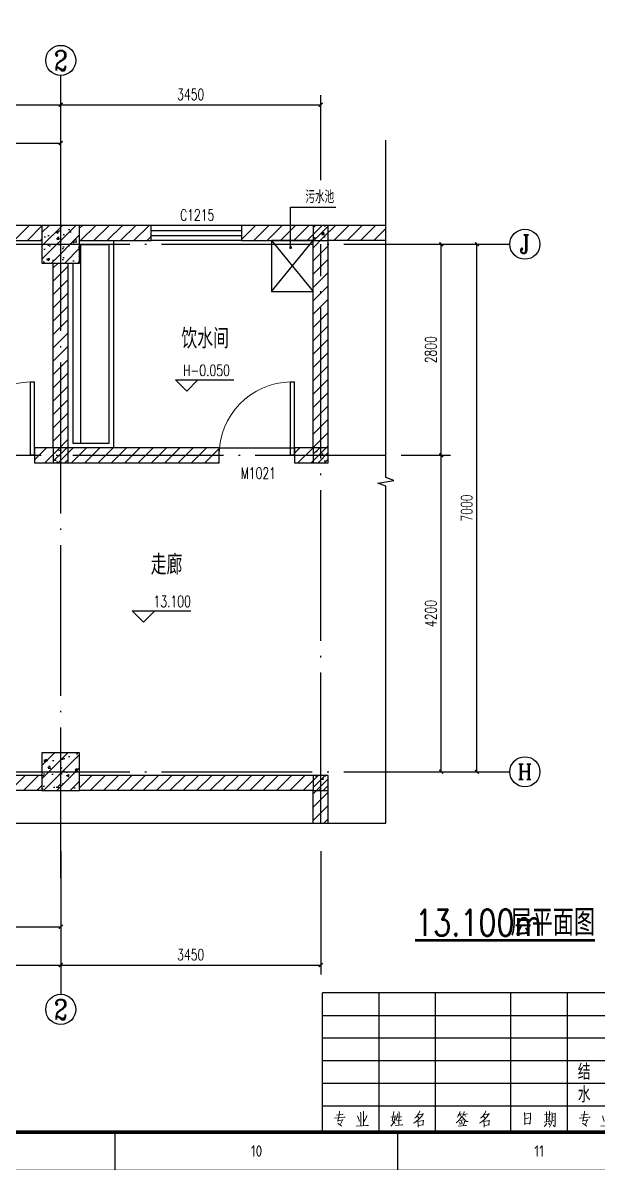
# Model space of a CAD drawing. Extents: x -93062 to 326984, y -142534 to 91021.
# Drawn here: x 174167 to 181799, y -33180 to -17960 of the extents above; entities that cross this region are included whole.
import ezdxf
from ezdxf.enums import TextEntityAlignment as Align

# ---------------------------------------------------------------- set-up
doc = ezdxf.new("R2010")
doc.units = 0
doc.header["$LTSCALE"] = 1000
doc.header["$MEASUREMENT"] = 0
doc.linetypes.add('DOTE', pattern=[2.42, 2, -0.2, 0.02, -0.2])
doc.layers.get('0').update_dxf_attribs({"color": 8})
doc.layers.get('Defpoints').update_dxf_attribs({"color": 8})
for name, color, linetype in [('AXIS', 8, 'Continuous'), ('AXIS_TEXT', 8, 'Continuous'), ('CENTRE LINE', 8, 'DOTE'), ('COLUMN', 8, 'Continuous'), ('DIM_ELEV', 8, 'Continuous'), ('DIM_LEAD', 8, 'Continuous'), ('DIM_SYMB', 8, 'Continuous'), ('DOTE', 8, 'DOTE'), ('HQ1', 8, 'Continuous'), ('HQ2', 8, 'Continuous'), ('LVTRY', 8, 'Continuous'), ('PUB_DIM', 8, 'Continuous'), ('PUB_HATCH', 8, 'Continuous'), ('PUB_TEXT', 8, 'Continuous'), ('TEXT', 8, 'Continuous'), ('WALL', 8, 'Continuous'), ('WINDOW', 8, 'Continuous'), ('WINDOW_TEXT', 8, 'Continuous')]:
    doc.layers.add(name, color=color, linetype=linetype)
doc.styles.add('_TCH_AXIS', font='COMPLEX', dxfattribs={"bigfont": 'GBCBIG'})
doc.styles.add('_TCH_DIM', font='SIMPLEX', dxfattribs={"bigfont": 'GBCBIG'})
doc.styles.add('_TCH_DIM_T3', font='SIMPLEX', dxfattribs={"width": 0.705882, "bigfont": 'GBCBIG'})
doc.styles.add('_TCH_WINDOW', font='SIMPLEX', dxfattribs={"bigfont": 'GBCBIG'})
doc.styles.add('COMPLEX', font='COMPLEX')
doc.styles.add('HZTXT', font='geditxt.shx', dxfattribs={"width": 0.8, "bigfont": 'hztxt1.shx'})
doc.styles.get("Standard").update_dxf_attribs({"font": 'gbenor.shx', "bigfont": 'gbcbig.shx'})
doc.styles.add('TK', font='GEDITXT.SHX', dxfattribs={"width": 0.85, "height": 3.5, "bigfont": 'DXT.SHX'})
doc.dimstyles.new('_TCH_ARCH&&50', dxfattribs={"dimtxt": 148.75, "dimasz": 50, "dimexe": 125, "dimexo": 150, "dimgap": 63.125, "dimtad": 1, "dimdec": 0, "dimzin": 0, "dimdsep": 46, "dimtxsty": '_TCH_DIM_T3', "dimblk": 'ARCHTICK', "dimcen": 0.09, "dimazin": 2, "dimtfac": 1, "dimtdec": 0, "dimtix": 1, "dimtmove": 2, "dimatfit": 3, "dimfxl": 1, "dimtolj": 1, "dimtzin": 0, "dimarcsym": 0})
pattern_1 = [(45, (0, 89.76), (-88.38838, 88.38838), [])]
pattern_2 = [(45, (0, 0), (-88.38835, 88.38835), []), (50, (0, 0), (358.6301, -31.37607), [37.5, -412.5]), (355, (0, 0), (-69.3757, 376.0961), [30, -330]), (100.4514, (29.9, -2.6), (289.2547, 344.7198), [31.8701, -350.57106]), (46.1842, (0, 100), (533.6205, -82.7595), [56.25, -618.75]), (96.6356, (44.47, 93.1), (467.3314, 487.059), [47.8051, -525.8565]), (351.1842, (0, 100), (467.331, 487.0593), [45, -495]), (21, (50, 75), (298.45353, -201.30945), [37.5, -412.5]), (326, (50, 75), (121.6577, 362.575), [30, -330]), (71.4514, (74.87, 58.22), (420.1113, 161.26525), [31.8701, -350.57106]), (37.5, (0, 0), (6.07993, 166.44693), [0, -326, 0, -335, 0, -331.25]), (7.5, (0, 0), (131.53477, 197.20586), [0, -191, 0, -318.5, 0, -126.25]), (327.5, (-111.5, 0), (266.91122, -11.27744), [0, -125, 0, -390, 0, -517.5]), (317.5, (-161.5, 0), (291.59308, 50.0525), [0, -162.5, 0, -259, 0, -367.5])]

# ---------------------------------------------------------------- blocks, each defined once
blk = doc.blocks.new('GEDI_WK_A11')
at = {"color": 3}
for p, q in [((675, 0), (675, 10)), ((750, 0), (750, 10))]:
    blk.add_line(p, q, dxfattribs=at)
for points, const_width in [([(0, 0), (1050, 0), (1050, 594), (0, 594)], 0.1), ([(25, 10), (1040, 10), (1040, 584), (25, 584)], 1)]:
    blk.add_lwpolyline(points, close=True, dxfattribs=dict(at, const_width=const_width))
for s, p in [('10', (712.5, 5)), ('11', (787.5, 5))]:
    blk.add_text(s, height=3, dxfattribs=at).set_placement(p, align=Align.MIDDLE)
blk = doc.blocks.new('GEDI_HQ1_2012')
at = {"layer": 'HQ1', "color": 2}
for p, q in [((0, 37), (-65, 37)), ((-65, 0), (-65, 37)), ((-50, 0), (-50, 37)), ((-35, 0), (-35, 37)), ((-15, 0), (-15, 37)), ((0, 0), (0, 37)), ((-65, 31), (0, 31)), ((-65, 25), (0, 25)), ((-65, 19), (0, 19)), ((-65, 13), (0, 13)), ((-65, 7), (0, 7)), ((0, 0), (0, 7)), ((-65, 0), (0, 0))]:
    blk.add_line(p, q, dxfattribs=at)
at = {"layer": 'HQ1', "color": 7, "lineweight": 0}
for points in [[(-61.84, 3.75), (-58.95, 3.96), (-59.09, 3.99), (-59.26, 3.96)], [(-61.32, 4.51), (-59.5, 4.74), (-59.61, 4.74), (-59.81, 4.67)], [(-60.48, 5.59), (-60.45, 5.32), (-60.68, 4.06), (-60.94, 2.94), (-61, 3), (-59.61, 3.24), (-59.64, 3.34), (-60.33, 1.98)], [(-55.7, 4.3), (-55.3, 3.17), (-55.24, 2.8)], [(-54.89, 5.32), (-54.83, 5.02), (-54.83, 1.71)], [(-54.16, 5.56), (-54.1, 5.29), (-54.16, 1.74)], [(-53.24, 4.44), (-53.3, 3.99), (-53.67, 3.34), (-54.13, 2.66)], [(-45.7, 4.4), (-45.7, 4.26), (-45.81, 3.69), (-45.9, 3.24), (-45.95, 2.94), (-46.07, 2.69), (-46.25, 2.39), (-46.42, 2.12), (-46.62, 1.84), (-46.85, 1.57)], [(-46.82, 3.96), (-45.72, 4.09)], [(-46.04, 5.53), (-46.04, 5.36), (-46.48, 3), (-46.3, 2.9), (-46.1, 2.73), (-45.92, 2.59), (-45.78, 2.42), (-45.7, 2.25)], [(-45.12, 4.88), (-45.12, 4.64), (-45.26, 3.99), (-45.4, 3.58), (-45.58, 3.21)], [(-45.29, 3), (-44.07, 3.17), (-44.22, 3.17), (-44.36, 3.11)], [(-45.17, 3.96), (-44.02, 4.06), (-44.1, 4.09), (-44.27, 4.06)], [(-44.71, 5.53), (-44.68, 5.32), (-44.74, 1.88)], [(-39.56, 4.64), (-39.47, 4.61), (-38.17, 4.84), (-38.25, 4.91), (-38.49, 4.57), (-38.74, 4.2), (-39.01, 3.89), (-39.3, 3.58), (-39.62, 3.27), (-39.96, 2.97), (-40.34, 2.69), (-40.4, 2.66), (-40.63, 2.52), (-40.86, 2.36)], [(-39.15, 5.7), (-39.18, 5.46), (-39.53, 4.91), (-39.73, 4.57), (-39.96, 4.26), (-40.25, 3.92), (-40.54, 3.69)], [(-39.88, 4.26), (-39.82, 4.23), (-39.5, 3.92), (-39.47, 3.75), (-39.59, 3.99)], [(-39.73, 3.04), (-39.67, 2.94), (-39.62, 2.08), (-39.59, 1.98), (-39.59, 1.37), (-39.62, 1.64), (-39.62, 1.74), (-38.19, 1.91), (-38.22, 1.91), (-38.37, 1.91), (-38.22, 3.17), (-38.17, 3.11), (-38.25, 3.07), (-39.64, 2.87)], [(-27.95, 4.37), (-27.98, 4.2), (-28.44, 3.58), (-28.47, 3.51), (-28.7, 3.21), (-29.11, 2.83), (-29.31, 2.66), (-29.51, 2.49)], [(-28.5, 5.49), (-28.53, 5.26), (-28.76, 4.74), (-28.96, 4.33), (-29.2, 3.99)], [(-28.73, 4.81), (-27.89, 4.91)], [(-28.53, 4.78), (-28.33, 4.26)], [(-27.57, 3.27), (-28.5, 3.14)], [(-28.01, 4.13), (-26.85, 2.83), (-26.38, 2.83), (-26.85, 2.87), (-27.08, 3.11)], [(-27.43, 5.49), (-27.4, 5.32), (-27.75, 4.37)], [(-27.6, 4.71), (-26.56, 4.88)], [(-27.28, 4.67), (-27.02, 4.13)], [(-22.07, 4.64), (-21.98, 4.61), (-20.68, 4.84), (-20.76, 4.91), (-20.99, 4.57), (-21.26, 4.2), (-21.52, 3.89), (-21.81, 3.58), (-22.12, 3.27), (-22.47, 2.97), (-22.85, 2.69), (-22.91, 2.66), (-23.14, 2.52), (-23.37, 2.36)], [(-21.66, 5.7), (-21.69, 5.46), (-22.04, 4.91), (-22.24, 4.57), (-22.47, 4.26), (-22.76, 3.92), (-23.05, 3.69)], [(-22.39, 4.26), (-22.33, 4.23), (-22.01, 3.92), (-21.98, 3.75), (-22.1, 3.99)], [(-22.24, 3.04), (-22.18, 2.94), (-22.12, 2.08), (-22.1, 1.98), (-22.1, 1.37), (-22.12, 1.64), (-22.12, 1.74), (-20.71, 1.91), (-20.74, 1.91), (-20.88, 1.91), (-20.74, 3.17), (-20.68, 3.11), (-20.76, 3.07), (-22.15, 2.87)], [(-11.41, 5.19), (-11.35, 4.84), (-11.32, 4.09), (-11.29, 3.31), (-11.29, 3.21), (-11.29, 2.66), (-11.29, 1.94), (-11.29, 2.18), (-10.17, 2.39), (-9.93, 2.15), (-9.87, 2.46), (-9.87, 2.87), (-9.84, 3.65), (-9.82, 4.47), (-9.82, 5.15), (-9.79, 5.05), (-11.32, 4.81)], [(-11.29, 3.58), (-10.17, 3.79), (-10.28, 3.82), (-10.54, 3.69)], [(-6.08, 4.57), (-4.37, 4.78)], [(-5.62, 5.49), (-5.56, 5.29), (-5.56, 2.73)], [(-5.53, 3.99), (-5.01, 4.09)], [(-5.5, 3.41), (-5.04, 3.51)], [(-4.8, 5.7), (-4.75, 5.49), (-4.83, 2.83)], [(-4.14, 5.22), (-4.05, 4.84), (-4.05, 4.09), (-4.08, 3.27), (-4.14, 2.76), (-4.28, 2.22), (-4.46, 1.88), (-4.78, 1.37)], [(-4.08, 3.07), (-4.02, 3.07), (-3.56, 3.17)], [(-4.05, 4.81), (-3.18, 4.98), (-3.27, 5.08), (-3.27, 4.03), (-3.27, 3.96), (-3.24, 2.42), (-3.27, 1.84), (-3.3, 1.5), (-3.33, 1.4), (-3.76, 1.84), (-3.36, 1.54)], [(-4.02, 3.96), (-3.53, 4.06)], [(-60.97, 2.42), (-60.62, 2.15), (-60.39, 1.98), (-60.13, 1.81), (-59.99, 1.67), (-59.9, 1.5)], [(-56.1, 1.64), (-52.83, 1.81), (-52.98, 1.84), (-53.3, 1.77)], [(-45.75, 1.81), (-43.72, 1.91), (-43.93, 1.94), (-44.27, 1.88)], [(-28.99, 1.61), (-26.79, 1.77), (-26.93, 1.77), (-27.25, 1.74)], [(-28.62, 2.66), (-28.47, 2.22), (-28.47, 2.01), (-28.5, 2.29)], [(-28.07, 2.94), (-27.95, 2.42), (-28.01, 2.15), (-28.01, 2.52)], [(-27.34, 2.9), (-27.34, 2.66), (-27.69, 1.71)], [(-6.17, 2.63), (-4.37, 2.9), (-4.46, 2.94), (-4.57, 2.83)], [(-5.5, 2.42), (-5.53, 2.25), (-5.76, 1.91), (-5.97, 1.67), (-6.17, 1.5)], [(-5.04, 2.52), (-4.72, 2.12), (-4.72, 1.94), (-4.83, 2.25)]]:
    blk.add_lwpolyline(points, dxfattribs=at)
blk.add_text('223344', height=0.0001).set_placement((-22.1, 1.74))
blk = doc.blocks.new('GEDI_HQ2_2012')
at = {"layer": 'HQ2', "color": 2}
for p, q in [((0, 37), (-65, 37)), ((-65, 0), (-65, 37)), ((-50, 0), (-50, 37)), ((-35, 0), (-35, 37)), ((-15, 0), (-15, 37)), ((0, 0), (0, 37)), ((-65, 31), (0, 31)), ((-65, 25), (0, 25)), ((-65, 19), (0, 19)), ((-65, 13), (0, 13)), ((-65, 7), (0, 7)), ((0, 0), (0, 7)), ((-65, 0), (0, 0))]:
    blk.add_line(p, q, dxfattribs=at)
at = {"layer": 'HQ2', "color": 7, "lineweight": 0}
for points in [[(-61.84, 3.75), (-58.95, 3.96), (-59.09, 3.99), (-59.26, 3.96)], [(-61.32, 4.51), (-59.5, 4.74), (-59.61, 4.74), (-59.81, 4.67)], [(-60.48, 5.59), (-60.45, 5.32), (-60.68, 4.06), (-60.94, 2.94), (-61, 3), (-59.61, 3.24), (-59.64, 3.34), (-60.33, 1.98)], [(-55.7, 4.3), (-55.3, 3.17), (-55.24, 2.8)], [(-54.89, 5.32), (-54.83, 5.02), (-54.83, 1.71)], [(-54.16, 5.56), (-54.1, 5.29), (-54.16, 1.74)], [(-53.24, 4.44), (-53.3, 3.99), (-53.67, 3.34), (-54.13, 2.66)], [(-45.7, 4.4), (-45.7, 4.26), (-45.81, 3.69), (-45.9, 3.24), (-45.95, 2.94), (-46.07, 2.69), (-46.25, 2.39), (-46.42, 2.12), (-46.62, 1.84), (-46.85, 1.57)], [(-46.82, 3.96), (-45.72, 4.09)], [(-46.04, 5.53), (-46.04, 5.36), (-46.48, 3), (-46.3, 2.9), (-46.1, 2.73), (-45.92, 2.59), (-45.78, 2.42), (-45.7, 2.25)], [(-45.12, 4.88), (-45.12, 4.64), (-45.26, 3.99), (-45.4, 3.58), (-45.58, 3.21)], [(-45.29, 3), (-44.07, 3.17), (-44.22, 3.17), (-44.36, 3.11)], [(-45.17, 3.96), (-44.02, 4.06), (-44.1, 4.09), (-44.27, 4.06)], [(-44.71, 5.53), (-44.68, 5.32), (-44.74, 1.88)], [(-39.56, 4.64), (-39.47, 4.61), (-38.17, 4.84), (-38.25, 4.91), (-38.49, 4.57), (-38.74, 4.2), (-39.01, 3.89), (-39.3, 3.58), (-39.62, 3.27), (-39.96, 2.97), (-40.34, 2.69), (-40.4, 2.66), (-40.63, 2.52), (-40.86, 2.36)], [(-39.15, 5.7), (-39.18, 5.46), (-39.53, 4.91), (-39.73, 4.57), (-39.96, 4.26), (-40.25, 3.92), (-40.54, 3.69)], [(-39.88, 4.26), (-39.82, 4.23), (-39.5, 3.92), (-39.47, 3.75), (-39.59, 3.99)], [(-39.73, 3.04), (-39.67, 2.94), (-39.62, 2.08), (-39.59, 1.98), (-39.59, 1.37), (-39.62, 1.64), (-39.62, 1.74), (-38.19, 1.91), (-38.22, 1.91), (-38.37, 1.91), (-38.22, 3.17), (-38.17, 3.11), (-38.25, 3.07), (-39.64, 2.87)], [(-27.95, 4.37), (-27.98, 4.2), (-28.44, 3.58), (-28.47, 3.51), (-28.7, 3.21), (-29.11, 2.83), (-29.31, 2.66), (-29.51, 2.49)], [(-28.5, 5.49), (-28.53, 5.26), (-28.76, 4.74), (-28.96, 4.33), (-29.2, 3.99)], [(-28.73, 4.81), (-27.89, 4.91)], [(-28.53, 4.78), (-28.33, 4.26)], [(-27.57, 3.27), (-28.5, 3.14)], [(-28.01, 4.13), (-26.85, 2.83), (-26.38, 2.83), (-26.85, 2.87), (-27.08, 3.11)], [(-27.43, 5.49), (-27.4, 5.32), (-27.75, 4.37)], [(-27.6, 4.71), (-26.56, 4.88)], [(-27.28, 4.67), (-27.02, 4.13)], [(-22.07, 4.64), (-21.98, 4.61), (-20.68, 4.84), (-20.76, 4.91), (-20.99, 4.57), (-21.26, 4.2), (-21.52, 3.89), (-21.81, 3.58), (-22.12, 3.27), (-22.47, 2.97), (-22.85, 2.69), (-22.91, 2.66), (-23.14, 2.52), (-23.37, 2.36)], [(-21.66, 5.7), (-21.69, 5.46), (-22.04, 4.91), (-22.24, 4.57), (-22.47, 4.26), (-22.76, 3.92), (-23.05, 3.69)], [(-22.39, 4.26), (-22.33, 4.23), (-22.01, 3.92), (-21.98, 3.75), (-22.1, 3.99)], [(-22.24, 3.04), (-22.18, 2.94), (-22.12, 2.08), (-22.1, 1.98), (-22.1, 1.37), (-22.12, 1.64), (-22.12, 1.74), (-20.71, 1.91), (-20.74, 1.91), (-20.88, 1.91), (-20.74, 3.17), (-20.68, 3.11), (-20.76, 3.07), (-22.15, 2.87)], [(-11.41, 5.19), (-11.35, 4.84), (-11.32, 4.09), (-11.29, 3.31), (-11.29, 3.21), (-11.29, 2.66), (-11.29, 1.94), (-11.29, 2.18), (-10.17, 2.39), (-9.93, 2.15), (-9.87, 2.46), (-9.87, 2.87), (-9.84, 3.65), (-9.82, 4.47), (-9.82, 5.15), (-9.79, 5.05), (-11.32, 4.81)], [(-11.29, 3.58), (-10.17, 3.79), (-10.28, 3.82), (-10.54, 3.69)], [(-6.08, 4.57), (-4.37, 4.78)], [(-5.62, 5.49), (-5.56, 5.29), (-5.56, 2.73)], [(-5.53, 3.99), (-5.01, 4.09)], [(-5.5, 3.41), (-5.04, 3.51)], [(-4.8, 5.7), (-4.75, 5.49), (-4.83, 2.83)], [(-4.14, 5.22), (-4.05, 4.84), (-4.05, 4.09), (-4.08, 3.27), (-4.14, 2.76), (-4.28, 2.22), (-4.46, 1.88), (-4.78, 1.37)], [(-4.08, 3.07), (-4.02, 3.07), (-3.56, 3.17)], [(-4.05, 4.81), (-3.18, 4.98), (-3.27, 5.08), (-3.27, 4.03), (-3.27, 3.96), (-3.24, 2.42), (-3.27, 1.84), (-3.3, 1.5), (-3.33, 1.4), (-3.76, 1.84), (-3.36, 1.54)], [(-4.02, 3.96), (-3.53, 4.06)], [(-60.97, 2.42), (-60.62, 2.15), (-60.39, 1.98), (-60.13, 1.81), (-59.99, 1.67), (-59.9, 1.5)], [(-56.1, 1.64), (-52.83, 1.81), (-52.98, 1.84), (-53.3, 1.77)], [(-45.75, 1.81), (-43.72, 1.91), (-43.93, 1.94), (-44.27, 1.88)], [(-28.99, 1.61), (-26.79, 1.77), (-26.93, 1.77), (-27.25, 1.74)], [(-28.62, 2.66), (-28.47, 2.22), (-28.47, 2.01), (-28.5, 2.29)], [(-28.07, 2.94), (-27.95, 2.42), (-28.01, 2.15), (-28.01, 2.52)], [(-27.34, 2.9), (-27.34, 2.66), (-27.69, 1.71)], [(-6.17, 2.63), (-4.37, 2.9), (-4.46, 2.94), (-4.57, 2.83)], [(-5.5, 2.42), (-5.53, 2.25), (-5.76, 1.91), (-5.97, 1.67), (-6.17, 1.5)], [(-5.04, 2.52), (-4.72, 2.12), (-4.72, 1.94), (-4.83, 2.25)]]:
    blk.add_lwpolyline(points, dxfattribs=at)
blk.add_text('112233', height=0.0001).set_placement((-22.1, 1.74))
blk = doc.blocks.new('A$C024A6866')
for name, p in [('GEDI_WK_A11', (0, 0)), ('GEDI_HQ2_2012', (795, 10)), ('GEDI_HQ1_2012', (860, 10))]:
    blk.add_blockref(name, p)
at = {"style": 'TK', "width": 0.85}
for tag, height, p in [('PROJECTNAME', 4.75, (985, 44)), ('PHASE', 4, (1027, 44)), ('DRAWINGNAME', 4.75, (995, 31))]:
    blk.add_attdef(tag, text='', height=height, dxfattribs=at).set_placement(p, align=Align.MIDDLE_CENTER)
for tag, p, height in [('APPROVE', (872, 32.75), 3.5), ('DESIGN', (917, 32.75), 3.5), ('REVIEW1', (872, 25.75), 3.5), ('DRAW', (917, 25.75), 3.5), ('REVIEW2', (872, 18.75), 3.5), ('PROPORTION', (917, 18.75), 3.5), ('DRAWINGNUMBER', (967, 18.5), 4), ('CHECK', (872, 11.75), 3.5), ('DATE', (917, 11.75), 3.5), ('VERSION', (1033, 11.75), 3.5)]:
    blk.add_attdef(tag, p, '', height=height, dxfattribs=at)
blk = doc.blocks.new('sgdsg')
at = {"xscale": 50, "yscale": 50, "zscale": 50}
blk.add_blockref('A$C024A6866', (-52500, 0), dxfattribs=at)
blk = doc.blocks.new('_ArchTick')
at = {"color": 0, "linetype": 'ByBlock', "const_width": 0.4}
blk.add_lwpolyline([(-0.5, -0.5), (0.5, 0.5)], dxfattribs=at)
blk = doc.blocks.new('*D801')
at = {"layer": 'Defpoints', "color": 0, "transparency": 16777216}
for p in [(179511, -20896), (180192, -20896), (179511, -27896)]:
    blk.add_point(p, dxfattribs=at)
at = {"layer": 'PUB_DIM', "color": 0, "lineweight": -2, "transparency": 16777216}
for p, q in [((179661, -20896), (180318, -20896)), ((180192, -27896), (180192, -20896)), ((179661, -27896), (180318, -27896))]:
    blk.add_line(p, q, dxfattribs=at)
at = {"layer": 'PUB_DIM', "color": 0, "lineweight": -2, "transparency": 16777216, "xscale": 50, "yscale": 50, "zscale": 50}
for p, rotation in [((180192, -20896), 90), ((180192, -27896), 270)]:
    blk.add_blockref('_ArchTick', p, dxfattribs=dict(at, rotation=rotation))
at = {"layer": 'PUB_DIM', "color": 0, "transparency": 16777216, "insert": (180055, -24396), "char_height": 148.8, "attachment_point": 5, "rotation": 90, "style": '_TCH_DIM_T3'}
blk.add_mtext('\\A1;7000', dxfattribs=at)
blk = doc.blocks.new('*D802')
at = {"layer": 'Defpoints', "color": 0, "transparency": 16777216}
for p in [(179036, -20896), (179718, -20896), (179036, -23696)]:
    blk.add_point(p, dxfattribs=at)
at = {"layer": 'PUB_DIM', "color": 0, "lineweight": -2, "transparency": 16777216}
for p, q in [((179186, -20896), (179842, -20896)), ((179718, -23696), (179718, -20896)), ((179186, -23696), (179842, -23696))]:
    blk.add_line(p, q, dxfattribs=at)
at = {"layer": 'PUB_DIM', "color": 0, "lineweight": -2, "transparency": 16777216, "xscale": 50, "yscale": 50, "zscale": 50}
for p, rotation in [((179718, -20896), 90), ((179718, -23696), 270)]:
    blk.add_blockref('_ArchTick', p, dxfattribs=dict(at, rotation=rotation))
at = {"layer": 'PUB_DIM', "color": 0, "transparency": 16777216, "insert": (179580, -22296), "char_height": 148.8, "attachment_point": 5, "rotation": 90, "style": '_TCH_DIM_T3'}
blk.add_mtext('\\A1;2800', dxfattribs=at)
blk = doc.blocks.new('*D803')
at = {"layer": 'Defpoints', "color": 0, "transparency": 16777216}
for p in [(179036, -23696), (179718, -23696), (179036, -27896)]:
    blk.add_point(p, dxfattribs=at)
at = {"layer": 'PUB_DIM', "color": 0, "lineweight": -2, "transparency": 16777216}
for p, q in [((179186, -23696), (179842, -23696)), ((179718, -27896), (179718, -23696)), ((179186, -27896), (179842, -27896))]:
    blk.add_line(p, q, dxfattribs=at)
at = {"layer": 'PUB_DIM', "color": 0, "lineweight": -2, "transparency": 16777216, "xscale": 50, "yscale": 50, "zscale": 50}
for p, rotation in [((179718, -23696), 90), ((179718, -27896), 270)]:
    blk.add_blockref('_ArchTick', p, dxfattribs=dict(at, rotation=rotation))
at = {"layer": 'PUB_DIM', "color": 0, "transparency": 16777216, "insert": (179580, -25796), "char_height": 148.8, "attachment_point": 5, "rotation": 90, "style": '_TCH_DIM_T3'}
blk.add_mtext('\\A1;4200', dxfattribs=at)
blk = doc.blocks.new('*D810')
at = {"layer": 'AXIS', "color": 0, "lineweight": -2, "transparency": 16777216}
for p, q in [((172169, -28949), (172169, -30077)), ((174669, -28949), (174669, -30077)), ((172169, -29952), (174669, -29952))]:
    blk.add_line(p, q, dxfattribs=at)
at = {"layer": 'Defpoints', "color": 0, "transparency": 16777216}
for p in [(172169, -28799), (174669, -28799), (174669, -29952)]:
    blk.add_point(p, dxfattribs=at)
at = {"layer": 'AXIS', "color": 0, "lineweight": -2, "transparency": 16777216, "xscale": 50, "yscale": 50, "zscale": 50, "rotation": 180}
blk.add_blockref('_ArchTick', (172169, -29952), dxfattribs=at)
at = {"layer": 'AXIS', "color": 0, "lineweight": -2, "transparency": 16777216, "xscale": 50, "yscale": 50, "zscale": 50}
blk.add_blockref('_ArchTick', (174669, -29952), dxfattribs=at)
at = {"layer": 'AXIS', "color": 0, "transparency": 16777216, "insert": (173419, -29814), "char_height": 148.8, "attachment_point": 5, "style": '_TCH_DIM_T3'}
blk.add_mtext('\\A1;2500', dxfattribs=at)
blk = doc.blocks.new('*D811')
at = {"layer": 'AXIS', "color": 0, "lineweight": -2, "transparency": 16777216}
for p, q in [((167569, -28949), (167569, -30585)), ((174669, -28949), (174669, -30585)), ((167569, -30460), (174669, -30460))]:
    blk.add_line(p, q, dxfattribs=at)
at = {"layer": 'Defpoints', "color": 0, "transparency": 16777216}
for p in [(167569, -28799), (174669, -28799), (174669, -30460)]:
    blk.add_point(p, dxfattribs=at)
at = {"layer": 'AXIS', "color": 0, "lineweight": -2, "transparency": 16777216, "xscale": 50, "yscale": 50, "zscale": 50, "rotation": 180}
blk.add_blockref('_ArchTick', (167569, -30460), dxfattribs=at)
at = {"layer": 'AXIS', "color": 0, "lineweight": -2, "transparency": 16777216, "xscale": 50, "yscale": 50, "zscale": 50}
blk.add_blockref('_ArchTick', (174669, -30460), dxfattribs=at)
at = {"layer": 'AXIS', "color": 0, "transparency": 16777216, "insert": (171119, -30323), "char_height": 148.8, "attachment_point": 5, "style": '_TCH_DIM_T3'}
blk.add_mtext('\\A1;7100', dxfattribs=at)
blk = doc.blocks.new('*D812')
at = {"layer": 'AXIS', "color": 0, "lineweight": -2, "transparency": 16777216}
for p, q in [((174669, -28949), (174669, -30585)), ((178119, -28949), (178119, -30585)), ((174669, -30460), (178119, -30460))]:
    blk.add_line(p, q, dxfattribs=at)
at = {"layer": 'Defpoints', "color": 0, "transparency": 16777216}
for p in [(174669, -28799), (178119, -28799), (178119, -30460)]:
    blk.add_point(p, dxfattribs=at)
at = {"layer": 'AXIS', "color": 0, "lineweight": -2, "transparency": 16777216, "xscale": 50, "yscale": 50, "zscale": 50, "rotation": 180}
blk.add_blockref('_ArchTick', (174669, -30460), dxfattribs=at)
at = {"layer": 'AXIS', "color": 0, "lineweight": -2, "transparency": 16777216, "xscale": 50, "yscale": 50, "zscale": 50}
blk.add_blockref('_ArchTick', (178119, -30460), dxfattribs=at)
at = {"layer": 'AXIS', "color": 0, "transparency": 16777216, "insert": (176394, -30323), "char_height": 148.8, "attachment_point": 5, "style": '_TCH_DIM_T3'}
blk.add_mtext('\\A1;3450', dxfattribs=at)
blk = doc.blocks.new('*D816')
at = {"layer": 'AXIS', "color": 0, "lineweight": -2, "transparency": 16777216}
for p, q in [((172429, -20048), (172429, -19429)), ((174669, -20048), (174669, -19429)), ((172429, -19554), (174669, -19554))]:
    blk.add_line(p, q, dxfattribs=at)
at = {"layer": 'Defpoints', "color": 0, "transparency": 16777216}
for p in [(174669, -19554), (172429, -20198), (174669, -20198)]:
    blk.add_point(p, dxfattribs=at)
at = {"layer": 'AXIS', "color": 0, "lineweight": -2, "transparency": 16777216, "xscale": 50, "yscale": 50, "zscale": 50, "rotation": 180}
blk.add_blockref('_ArchTick', (172429, -19554), dxfattribs=at)
at = {"layer": 'AXIS', "color": 0, "lineweight": -2, "transparency": 16777216, "xscale": 50, "yscale": 50, "zscale": 50}
blk.add_blockref('_ArchTick', (174669, -19554), dxfattribs=at)
at = {"layer": 'AXIS', "color": 0, "transparency": 16777216, "insert": (173549, -19416), "char_height": 148.8, "attachment_point": 5, "style": '_TCH_DIM_T3'}
blk.add_mtext('\\A1;2240', dxfattribs=at)
blk = doc.blocks.new('*D817')
at = {"layer": 'AXIS', "color": 0, "lineweight": -2, "transparency": 16777216}
for p, q in [((167569, -20048), (167569, -18920)), ((174669, -20048), (174669, -18920)), ((167569, -19045), (174669, -19045))]:
    blk.add_line(p, q, dxfattribs=at)
at = {"layer": 'Defpoints', "color": 0, "transparency": 16777216}
for p in [(174669, -19045), (167569, -20198), (174669, -20198)]:
    blk.add_point(p, dxfattribs=at)
at = {"layer": 'AXIS', "color": 0, "lineweight": -2, "transparency": 16777216, "xscale": 50, "yscale": 50, "zscale": 50, "rotation": 180}
blk.add_blockref('_ArchTick', (167569, -19045), dxfattribs=at)
at = {"layer": 'AXIS', "color": 0, "lineweight": -2, "transparency": 16777216, "xscale": 50, "yscale": 50, "zscale": 50}
blk.add_blockref('_ArchTick', (174669, -19045), dxfattribs=at)
at = {"layer": 'AXIS', "color": 0, "transparency": 16777216, "insert": (171119, -18908), "char_height": 148.8, "attachment_point": 5, "style": '_TCH_DIM_T3'}
blk.add_mtext('\\A1;7100', dxfattribs=at)
blk = doc.blocks.new('*D818')
at = {"layer": 'AXIS', "color": 0, "lineweight": -2, "transparency": 16777216}
for p, q in [((174669, -20048), (174669, -18920)), ((178119, -20048), (178119, -18920)), ((174669, -19045), (178119, -19045))]:
    blk.add_line(p, q, dxfattribs=at)
at = {"layer": 'Defpoints', "color": 0, "transparency": 16777216}
for p in [(178119, -19045), (174669, -20198), (178119, -20198)]:
    blk.add_point(p, dxfattribs=at)
at = {"layer": 'AXIS', "color": 0, "lineweight": -2, "transparency": 16777216, "xscale": 50, "yscale": 50, "zscale": 50, "rotation": 180}
blk.add_blockref('_ArchTick', (174669, -19045), dxfattribs=at)
at = {"layer": 'AXIS', "color": 0, "lineweight": -2, "transparency": 16777216, "xscale": 50, "yscale": 50, "zscale": 50}
blk.add_blockref('_ArchTick', (178119, -19045), dxfattribs=at)
at = {"layer": 'AXIS', "color": 0, "transparency": 16777216, "insert": (176394, -18908), "char_height": 148.8, "attachment_point": 5, "style": '_TCH_DIM_T3'}
blk.add_mtext('\\A1;3450', dxfattribs=at)
blk = doc.blocks.new('_AXISO')
blk.add_circle((0, 0), 0.5)
at = {"layer": 'AXIS_TEXT', "style": 'COMPLEX', "width": 1.041667}
blk.add_attdef('A', text='', height=0.56, dxfattribs=at).set_placement((-0.25, -0.28), (0.25, -0.28), align=Align.FIT)
blk = doc.blocks.new('$DorLib2D$00000001')
for p, q in [((0.45, 0.975), (0.5, 0.975)), ((0.45, 0), (0.45, 0.975)), ((0.5, 0), (0.5, 0.975)), ((0.5, 0), (0.45, 0))]:
    blk.add_line(p, q)
at = {"lineweight": 13}
blk.add_arc((0.475, 0), 0.975, 91.4693, 180, dxfattribs=at)
blk = doc.blocks.new('$TCHSYS$WIN2D')
for p, q in [((-0.5, 0.5), (0.5, 0.5)), ((0.5, 0.167), (-0.5, 0.167)), ((0.5, -0.167), (-0.5, -0.167)), ((-0.5, -0.5), (0.5, -0.5))]:
    blk.add_line(p, q)

msp = doc.modelspace()

# ---------------------------------------------------------------- hatches: boundary and pattern name
at = {"layer": 'PUB_HATCH'}
h = msp.add_hatch(dxfattribs=at)
h.set_pattern_fill('普通砖', color=256, scale=50, style=0)
h.set_pattern_definition(pattern_1)
h.paths.add_polyline_path([(174419.2, -20845.9), (174419.2, -20645.9), (173669.5, -20645.9), (173669.5, -20845.9)])
h = msp.add_hatch(dxfattribs=at)
h.set_pattern_fill('钢筋混凝土', color=256, scale=50, style=0)
h.set_pattern_definition(pattern_2)
h.paths.add_polyline_path([(174419.2, -21145.9), (174919.2, -21145.9), (174919.2, -20645.9), (174419.2, -20645.9)])
h = msp.add_hatch(dxfattribs=at)
h.set_pattern_fill('普通砖', color=256, scale=50, style=0)
h.set_pattern_definition(pattern_1)
h.paths.add_polyline_path([(174919.2, -20645.9), (174919.2, -20845.9), (175869.2, -20845.9), (175869.2, -20645.9)])
h = msp.add_hatch(dxfattribs=at)
h.set_pattern_fill('普通砖', color=256, scale=50, style=0)
h.set_pattern_definition(pattern_1)
h.paths.add_polyline_path([(178119.2, -20645.9), (177069.2, -20645.9), (177069.2, -20845.9), (178019.2, -20845.9), (178119.2, -20779.3)])
h = msp.add_hatch(dxfattribs=at)
h.set_pattern_fill('钢筋混凝土', color=256, scale=50, style=0)
h.set_pattern_definition(pattern_2)
h.paths.add_polyline_path([(178019.2, -20645.9), (178019.2, -20845.9), (178219.2, -20845.9), (178219.2, -20645.9)])
h = msp.add_hatch(dxfattribs=at)
h.set_pattern_fill('普通砖', color=256, scale=50, style=0)
h.set_pattern_definition(pattern_1)
h.paths.add_polyline_path([(178982, -20645.9), (178119.2, -20645.9), (178119.2, -20779.3), (178219.2, -20845.9), (178982, -20845.9)])
h = msp.add_hatch(dxfattribs=at)
h.set_pattern_fill('普通砖', color=256, scale=50, style=0)
h.set_pattern_definition(pattern_1)
h.paths.add_polyline_path([(178019.2, -23595.9), (178219.2, -23795.9), (178219.2, -20845.9), (178119.2, -20779.3), (178019.2, -20845.9)])
h = msp.add_hatch(dxfattribs=at)
h.set_pattern_fill('普通砖', color=256, scale=50, style=0)
h.set_pattern_definition(pattern_1)
h.paths.add_polyline_path([(174769.2, -21145.9), (174569.2, -21145.9), (174569.2, -23595.9), (174669.2, -23662.6), (174769.2, -23595.9)])
h = msp.add_hatch(dxfattribs=at)
h.set_pattern_fill('普通砖', color=256, scale=50, style=0)
h.set_pattern_definition(pattern_1)
h.paths.add_polyline_path([(174569.2, -23595.9), (174319.2, -23595.9), (174319.2, -23795.9), (174669.2, -23795.9), (174669.2, -23662.6)])
h = msp.add_hatch(dxfattribs=at)
h.set_pattern_fill('钢筋混凝土', color=256, scale=50, style=0)
h.set_pattern_definition(pattern_2)
h.paths.add_polyline_path([(174569.2, -23595.9), (174569.2, -23795.9), (174769.2, -23795.9), (174769.2, -23595.9)])
h = msp.add_hatch(dxfattribs=at)
h.set_pattern_fill('普通砖', color=256, scale=50, style=0)
h.set_pattern_definition(pattern_1)
h.paths.add_polyline_path([(174669.2, -23795.9), (176769.2, -23795.9), (176769.2, -23595.9), (174769.2, -23595.9), (174669.2, -23662.6)])
h = msp.add_hatch(dxfattribs=at)
h.set_pattern_fill('普通砖', color=256, scale=50, style=0)
h.set_pattern_definition(pattern_1)
h.paths.add_polyline_path([(178019.2, -23595.9), (177769.2, -23595.9), (177769.2, -23795.9), (178219.2, -23795.9)])
h = msp.add_hatch(dxfattribs=at)
h.set_pattern_fill('钢筋混凝土', color=256, scale=50, style=0)
h.set_pattern_definition(pattern_2)
h.paths.add_polyline_path([(178019.2, -23595.9), (178019.2, -23795.9), (178219.2, -23795.9), (178219.2, -23595.9)])
h = msp.add_hatch(dxfattribs=at)
h.set_pattern_fill('钢筋混凝土', color=256, scale=50, style=0)
h.set_pattern_definition(pattern_2)
h.paths.add_polyline_path([(174419.2, -28145.9), (174919.2, -28145.9), (174919.2, -27645.9), (174419.2, -27645.9)])
h = msp.add_hatch(dxfattribs=at)
h.set_pattern_fill('普通砖', color=256, scale=50, style=0)
h.set_pattern_definition(pattern_1)
h.paths.add_polyline_path([(174419.2, -28145.9), (174419.2, -27945.9), (172269.2, -27945.9), (172169.2, -28012.6), (172169.2, -28145.9)])
h = msp.add_hatch(dxfattribs=at)
h.set_pattern_fill('普通砖', color=256, scale=50, style=0)
h.set_pattern_definition(pattern_1)
h.paths.add_polyline_path([(174919.2, -27945.9), (174919.2, -28145.9), (178019.2, -28145.9), (178219.2, -27945.9)])
h = msp.add_hatch(dxfattribs=at)
h.set_pattern_fill('普通砖', color=256, scale=50, style=0)
h.set_pattern_definition(pattern_1)
h.paths.add_polyline_path([(178219.2, -28579.5), (178219.2, -27945.9), (178019.2, -28145.9), (178019.2, -28579.5)])
h = msp.add_hatch(dxfattribs=at)
h.set_pattern_fill('钢筋混凝土', color=256, scale=50, style=0)
h.set_pattern_definition(pattern_2)
h.paths.add_polyline_path([(178219.2, -27945.9), (178019.2, -27945.9), (178019.2, -28145.9), (178219.2, -28145.9)])

# ---------------------------------------------------------------- linework, layer by layer
at = {"layer": 'AXIS'}
for p, q in [((174669.2, -19898.5), (174669.2, -18657)), ((178982, -20895.9), (180627.6, -20895.9)), ((178982, -27895.9), (180627.6, -27895.9)), ((174669.2, -29607), (174669.2, -30848.5))]:
    msp.add_line(p, q, dxfattribs=at)
for centre in [(174669.2, -18457), (174669.2, -31048.5)]:
    msp.add_circle(centre, 200, dxfattribs=at)
at = {"layer": 'CENTRE LINE'}
msp.add_line((167569.2, -23695.9), (178982, -23695.9), dxfattribs=at)
msp.add_lwpolyline([(178119.2, -28579.5), (178119.2, -20895.9)], dxfattribs=at)
at = {"layer": 'COLUMN'}
for p, q in [((174919.2, -20645.9), (174419.2, -20645.9)), ((174419.2, -20645.9), (174419.2, -21145.9)), ((174919.2, -21145.9), (174919.2, -20645.9)), ((178019.2, -20645.9), (178019.2, -20845.9)), ((178219.2, -20645.9), (178019.2, -20645.9)), ((178219.2, -20845.9), (178219.2, -20645.9)), ((178019.2, -20845.9), (178219.2, -20845.9)), ((174419.2, -21145.9), (174919.2, -21145.9)), ((174569.2, -23595.9), (174569.2, -23795.9)), ((174769.2, -23595.9), (174569.2, -23595.9)), ((174769.2, -23795.9), (174769.2, -23595.9)), ((178019.2, -23595.9), (178019.2, -23795.9)), ((178219.2, -23595.9), (178019.2, -23595.9)), ((178219.2, -23795.9), (178219.2, -23595.9)), ((174569.2, -23795.9), (174769.2, -23795.9)), ((178019.2, -23795.9), (178219.2, -23795.9)), ((174919.2, -27645.9), (174419.2, -27645.9)), ((174419.2, -27645.9), (174419.2, -28145.9)), ((174919.2, -28145.9), (174919.2, -27645.9)), ((178219.2, -27945.9), (178019.2, -27945.9)), ((178019.2, -27945.9), (178019.2, -28145.9)), ((178219.2, -28145.9), (178219.2, -27945.9)), ((174419.2, -28145.9), (174919.2, -28145.9)), ((178019.2, -28145.9), (178219.2, -28145.9))]:
    msp.add_line(p, q, dxfattribs=at)
at = {"layer": 'DIM_ELEV'}
for p, q in [((176340, -22846.5), (176190, -22696.5)), ((176190, -22696.5), (176966.5, -22696.5)), ((176340, -22846.5), (176490, -22696.5)), ((175768.5, -25912), (175618.5, -25762)), ((175618.5, -25762), (176395, -25762)), ((175768.5, -25912), (175918.5, -25762))]:
    msp.add_line(p, q, dxfattribs=at)
at = {"layer": 'DIM_LEAD'}
for p, q in [((177719.5, -20940), (177719.5, -20404.5)), ((177719.5, -20404.5), (178318.5, -20404.5))]:
    msp.add_line(p, q, dxfattribs=at)
at = {"layer": 'DIM_LEAD', "const_width": 20}
msp.add_lwpolyline([(177719.5, -20950, 1), (177719.5, -20930, 1)], format="xyb", close=True, dxfattribs=at)
at = {"layer": 'DIM_SYMB'}
for points in [[(178982, -28579.5), (178982, -24104), (178877, -24065.8), (179087, -24028.8), (178982, -23991.5), (178982, -19516)], [(166889, -28579.5), (172879.2, -28579.5), (172917.5, -28474.5), (172954.5, -28684.5), (172991.8, -28579.5), (178982, -28579.5)]]:
    msp.add_lwpolyline(points, dxfattribs=at)
at = {"layer": 'DIM_SYMB', "const_width": 35}
msp.add_lwpolyline([(179369.7, -30131.5), (181758.5, -30131.5)], dxfattribs=at)
at = {"layer": 'DOTE'}
for p, q in [((166326, -20895.9), (178982, -20895.9)), ((166326, -27895.9), (178982, -27895.9))]:
    msp.add_line(p, q, dxfattribs=at)
msp.add_lwpolyline([(174669.2, -29307), (174669.2, -19898.5)], dxfattribs=at)
at = {"layer": 'LVTRY'}
for p, q in [((177464.8, -21524), (178019.2, -20845.9)), ((177464.8, -20845.9), (178019.2, -21524))]:
    msp.add_line(p, q, dxfattribs=at)
for points in [[(174919.2, -20845.9), (175369.2, -20845.9), (175369.2, -23595.9), (174769.2, -23595.9), (174769.2, -21145.9)], [(174829.2, -21145.9), (174829.2, -23535.9), (175309.2, -23535.9), (175309.2, -20905.9), (174929.2, -20905.9), (174929.2, -23535.9)]]:
    msp.add_lwpolyline(points, dxfattribs=at)
msp.add_lwpolyline([(178019.2, -20845.9), (177464.8, -20845.9), (177464.8, -21524), (178019.2, -21524)], close=True, dxfattribs=at)
at = {"layer": 'WALL'}
for p, q in [((174419.2, -20645.9), (173669.5, -20645.9)), ((175869.2, -20645.9), (174919.2, -20645.9)), ((175869.2, -20845.9), (175869.2, -20645.9)), ((178119.2, -20645.9), (177069.2, -20645.9)), ((177069.2, -20645.9), (177069.2, -20845.9)), ((178982, -20645.9), (178119.2, -20645.9)), ((178982, -20845.9), (178982, -20645.9)), ((173669.5, -20845.9), (174419.2, -20845.9)), ((174919.2, -20845.9), (175869.2, -20845.9)), ((177069.2, -20845.9), (178019.2, -20845.9)), ((178019.2, -23595.9), (178019.2, -20845.9)), ((178982, -20845.9), (178219.2, -20845.9)), ((178219.2, -23795.9), (178219.2, -20845.9)), ((174569.2, -23595.9), (174569.2, -21145.9)), ((174769.2, -23595.9), (174769.2, -21145.9)), ((174569.2, -23595.9), (174319.2, -23595.9)), ((174319.2, -23595.9), (174319.2, -23795.9)), ((176769.2, -23595.9), (174769.2, -23595.9)), ((176769.2, -23795.9), (176769.2, -23595.9)), ((178019.2, -23595.9), (177769.2, -23595.9)), ((177769.2, -23595.9), (177769.2, -23795.9)), ((174319.2, -23795.9), (174669.2, -23795.9)), ((174669.2, -23795.9), (176769.2, -23795.9)), ((177769.2, -23795.9), (178219.2, -23795.9)), ((174419.2, -27945.9), (172269.2, -27945.9)), ((178219.2, -27945.9), (174919.2, -27945.9)), ((178219.2, -28579.5), (178219.2, -27945.9)), ((174419.2, -28145.9), (172169.2, -28145.9)), ((178019.2, -28145.9), (174919.2, -28145.9)), ((178019.2, -28579.5), (178019.2, -28145.9)), ((178019.2, -28579.5), (178219.2, -28579.5))]:
    msp.add_line(p, q, dxfattribs=at)
at = {"layer": 'WINDOW'}
msp.add_line((176769.2, -23595.9), (177769.2, -23595.9), dxfattribs=at)

# ---------------------------------------------------------------- block references
msp.add_blockref('sgdsg', (194142, -33178))
at = {"layer": 'AXIS'}
ref = msp.add_blockref('_AXISO', (180827.6, -20895.9), dxfattribs=dict(at, xscale=400, yscale=400, zscale=400))
ref.add_attrib('A', 'J', dxfattribs={"layer": 'AXIS_TEXT', "height": 248, "style": '_TCH_AXIS'}).set_placement((180762.7, -21019.9), (180892.6, -21019.9), align=Align.FIT)
ref = msp.add_blockref('_AXISO', (180827.6, -27895.9), dxfattribs=dict(at, xscale=400, yscale=400, zscale=400))
ref.add_attrib('A', 'H', dxfattribs={"layer": 'AXIS_TEXT', "height": 202.8, "style": '_TCH_AXIS'}).set_placement((180731.1, -27997.3), (180924.2, -27997.3), align=Align.FIT)
at = {"layer": 'WINDOW'}
ref = msp.add_blockref('$TCHSYS$WIN2D', (176469.2, -20745.9), dxfattribs=dict(at, xscale=1200, yscale=200, zscale=1200, rotation=180))
ref.add_attrib('A', 'C1215', (176251.7, -20582.8), dxfattribs={"layer": 'WINDOW_TEXT', "height": 148.75, "style": '_TCH_WINDOW', "width": 0.705882})
ref = msp.add_blockref('$DorLib2D$00000001', (173819.2, -23695.9), dxfattribs=dict(at, xscale=1000, yscale=1000, zscale=1000))
ref.add_attrib('A', 'FM1021', (173561.7, -24007.8), dxfattribs={"layer": 'WINDOW_TEXT', "height": 148.75, "style": '_TCH_WINDOW', "width": 0.705882})
ref = msp.add_blockref('$DorLib2D$00000001', (177269.2, -23695.9), dxfattribs=dict(at, xscale=1000, yscale=1000, zscale=1000))
ref.add_attrib('A', 'M1021', (177056.7, -24007.8), dxfattribs={"layer": 'WINDOW_TEXT', "height": 148.75, "style": '_TCH_WINDOW', "width": 0.705882})

# ---------------------------------------------------------------- texts
at = {"style": 'HZTXT', "width": 0.8}
for s, p in [('结', (181530.3, -31982.5)), ('水', (181530.3, -32282.5))]:
    msp.add_text(s, height=210, dxfattribs=at).set_placement(p)
at = {"layer": 'AXIS_TEXT', "style": '_TCH_AXIS'}
for p, p2 in [((174580.5, -18590.1), (174758, -18590.1)), ((174580.5, -31181.6), (174758, -31181.6))]:
    msp.add_text('2', height=266.3, dxfattribs=at).set_placement(p, p2, align=Align.FIT)
at = {"layer": 'PUB_TEXT', "style": '_TCH_DIM'}
msp.add_text('污水池', height=168.79, dxfattribs=at).set_placement((177916, -20352))
at = {"layer": 'PUB_TEXT'}
for s, height, style, width, p in [('H-0.050', 148.75, '_TCH_DIM', 0.705882, (176291.5, -22644)), ('13.100', 148.75, '_TCH_DIM', 0.705882, (175900, -25709.5)), ('13.100m', 350, 'HZTXT', 0.8, (179369.7, -30072.5)), ('层平面图', 350, 'HZTXT', 0.8, (180639.1, -30072.5))]:
    msp.add_text(s, height=height, dxfattribs=dict(at, style=style, width=width)).set_placement(p)
at = {"layer": 'TEXT', "style": 'HZTXT', "width": 0.8}
for s, p in [('饮水间', (176270, -22279)), ('走廊', (175863, -25279.9))]:
    msp.add_text(s, height=262.5, dxfattribs=at).set_placement(p)

# ---------------------------------------------------------------- dimensions: what is measured, and where the dimension line sits
at = {"layer": 'AXIS'}
for p1, p2, distance, picture, middle in [((167569.2, -20198.5), (174669.2, -20198.5), 1153.4, '*D817', (171119.2, -18907.6)), ((174669.2, -20198.5), (178119.2, -20198.5), 1153.4, '*D818', (176394.2, -18907.6)), ((172429.2, -20198.5), (174669.2, -20198.5), 644.9, '*D816', (173549.2, -19416.1)), ((167569.2, -28798.5), (174669.2, -28798.5), -1661.9, '*D811', (171119.2, -30322.9)), ((172169.2, -28798.5), (174669.2, -28798.5), -1153.4, '*D810', (173419.2, -29814.4)), ((174669.2, -28798.5), (178119.2, -28798.5), -1661.9, '*D812', (176394.2, -30322.9))]:
    dim = msp.add_aligned_dim(p1=p1, p2=p2, distance=distance, dimstyle='_TCH_ARCH&&50', dxfattribs=at)
    dim.commit()
    dim.dimension.update_dxf_attribs({"geometry": picture, "text_midpoint": middle})
at = {"layer": 'PUB_DIM'}
for p1, p2, picture, middle in [((179036, -23695.9), (179036, -20895.9), '*D802', (179580, -22295.9)), ((179511, -27895.9), (179511, -20895.9), '*D801', (180055, -24395.9)), ((179036, -27895.9), (179036, -23695.9), '*D803', (179580, -25795.9))]:
    dim = msp.add_aligned_dim(p1=p1, p2=p2, distance=-681.5, dimstyle='_TCH_ARCH&&50', dxfattribs=at)
    dim.commit()
    dim.dimension.update_dxf_attribs({"geometry": picture, "text_midpoint": middle})

doc.saveas('drawing.dxf')
